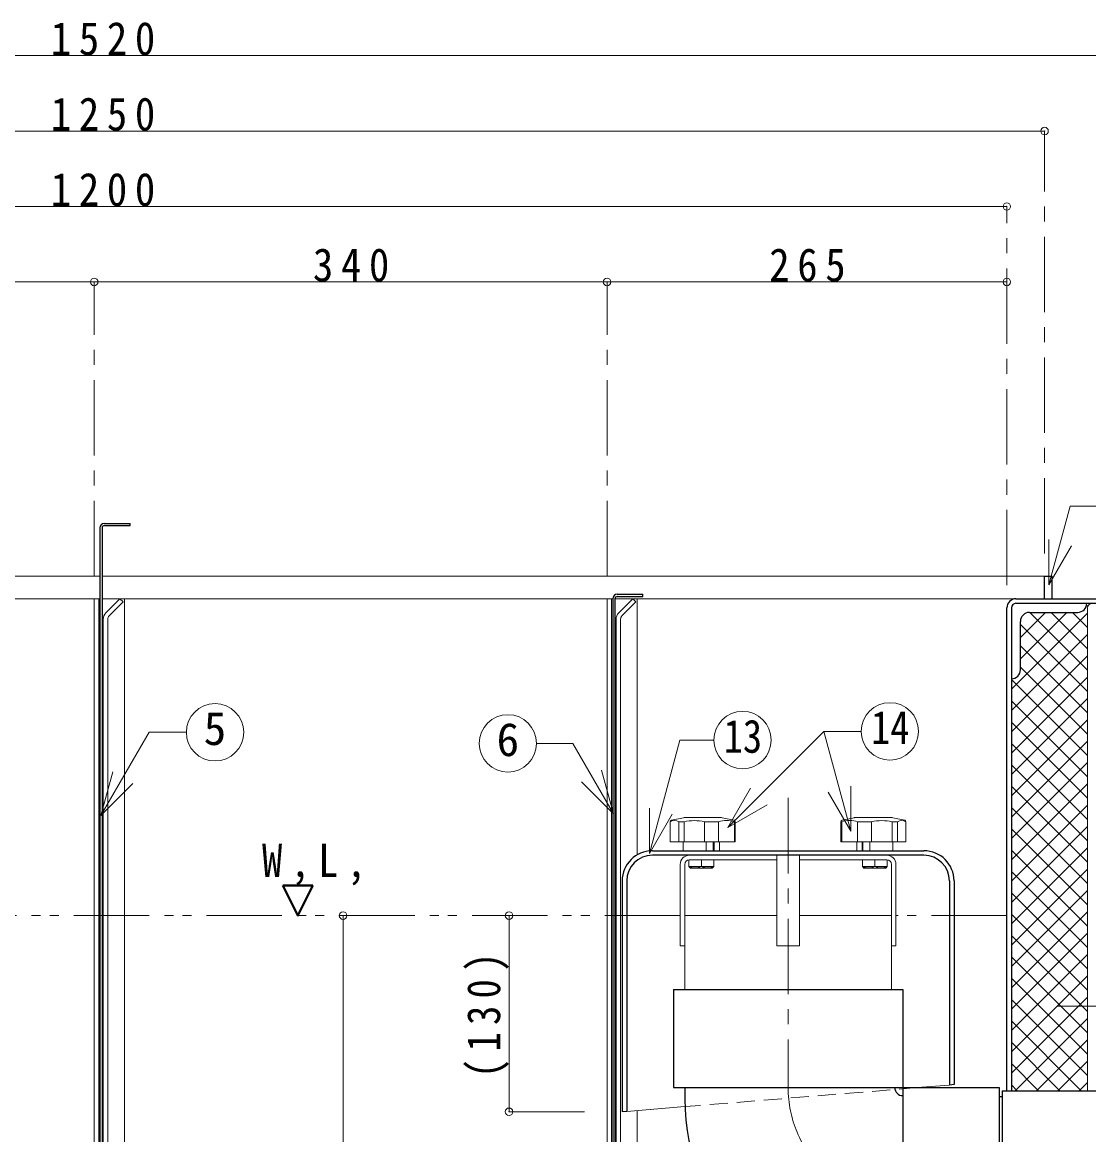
# Model space of a CAD drawing. Units: millimetres at full size, sheet at 1:10; some dimension numbers follow another scale. Extents: x -2114 to 1936, y -1399 to 1411.
# Drawn here: x -1242 to -535, y -679 to 58 of the extents above; entities that cross this region are included whole.
import ezdxf
from ezdxf.enums import TextEntityAlignment as Align

# ---------------------------------------------------------------- set-up
doc = ezdxf.new("R2010")
doc.units = ezdxf.units.MM
doc.header["$LTSCALE"] = 10
doc.header["$PDMODE"] = 32
doc.header["$PDSIZE"] = 5
for name, pattern in [('CHAIN1', [8, 5, -1, 1, -1]), ('DASHED1', [1.8, 1.2, -0.6]), ('DOUBLE_CHAIN1', [8.8, 5, -1, 0.6, -0.6, 0.6, -1])]:
    doc.linetypes.add(name, pattern=pattern)
doc.layers.add('0-0_ﾚｲﾔ1', color=4, linetype='Continuous', lineweight=9)
doc.styles.add('ＭＳ ゴシック', font='')
doc.styles.get('ＭＳ ゴシック').set_extended_font_data('MS Gothic')

msp = doc.modelspace()

# ---------------------------------------------------------------- linework, layer by layer
at = {"layer": '0-0_ﾚｲﾔ1'}
for p, q in [((-428.92, 36.36), (-1948.92, 36.36)), ((-1813.92, -13.64), (-563.92, -13.64)), ((-588.92, -63.64), (-1788.92, -63.64)), ((-1533.92, -113.64), (-1193.92, -113.64)), ((-1193.92, -113.64), (-853.92, -113.64)), ((-853.92, -113.64), (-588.92, -113.64)), ((-1528.67, -308.64), (-1190.17, -308.64)), ((-1188.17, -308.64), (-563.92, -308.64)), ((-1528.67, -323.64), (-1193.92, -323.64)), ((-1190.92, -323.64), (-1190.17, -323.64)), ((-1188.67, -323.64), (-853.92, -323.64)), ((-1173.92, -773.64), (-1173.92, -323.64)), ((-850.92, -323.64), (-850.17, -323.64)), ((-848.67, -323.64), (-582.92, -323.64)), ((-833.92, -493.32), (-833.92, -323.64)), ((-536.06, -327.91), (-535.3, -328.67)), ((-585.92, -383.5), (-535.52, -333.1)), ((-579.92, -363.35), (-549.2, -332.64)), ((-579.92, -349.21), (-563.35, -332.64)), ((-573.76, -332.64), (-535.52, -370.87)), ((-559.62, -332.64), (-535.52, -356.73)), ((-545.48, -332.64), (-535.52, -342.59)), ((-579.92, -340.62), (-535.52, -385.02)), ((-585.92, -397.64), (-535.52, -347.24)), ((-579.92, -354.76), (-535.52, -399.16)), ((-585.92, -411.78), (-535.52, -361.38)), ((-585.92, -425.92), (-535.52, -375.52)), ((-579.92, -368.9), (-535.52, -413.3)), ((-585.92, -377.04), (-535.52, -427.44)), ((-585.92, -440.06), (-535.52, -389.66)), ((-585.92, -391.19), (-535.52, -441.59)), ((-585.92, -454.21), (-535.52, -403.81)), ((-585.92, -405.33), (-535.52, -455.73)), ((-585.92, -468.35), (-535.52, -417.95)), ((-585.92, -419.47), (-535.52, -469.87)), ((-585.92, -482.49), (-535.52, -432.09)), ((-585.92, -433.61), (-535.52, -484.01)), ((-585.92, -496.63), (-535.52, -446.23)), ((-585.92, -447.75), (-535.52, -498.15)), ((-585.92, -510.77), (-535.52, -460.37)), ((-585.92, -461.9), (-535.52, -512.3)), ((-812.04, -471.44), (-812.04, -484.64)), ((-803.35, -468.73), (-811.26, -470.46)), ((-806.35, -471.44), (-806.35, -484.64)), ((-802.49, -468.64), (-778.48, -468.64)), ((-789.23, -471.44), (-789.23, -484.64)), ((-777.62, -468.73), (-769.71, -470.46)), ((-769.45, -471.44), (-769.45, -484.64)), ((-698.4, -471.44), (-698.4, -484.64)), ((-690.22, -468.73), (-698.14, -470.46)), ((-665.36, -468.64), (-689.37, -468.64)), ((-678.61, -471.44), (-678.61, -484.64)), ((-664.5, -468.73), (-656.59, -470.46)), ((-661.49, -471.44), (-661.49, -484.64)), ((-655.8, -471.44), (-655.8, -484.64)), ((-585.92, -524.92), (-535.52, -474.52)), ((-585.92, -476.04), (-535.52, -526.44)), ((-768.92, -484.64), (-812.04, -484.64)), ((-803.42, -484.64), (-803.42, -490.64)), ((-788.21, -484.64), (-788.21, -490.64)), ((-783.53, -484.64), (-783.53, -490.64)), ((-783.01, -484.64), (-783.01, -490.64)), ((-779.42, -484.64), (-779.42, -490.64)), ((-698.92, -484.64), (-655.8, -484.64)), ((-688.42, -484.64), (-688.42, -490.64)), ((-684.83, -484.64), (-684.83, -490.64)), ((-684.31, -484.64), (-684.31, -490.64)), ((-679.63, -484.64), (-679.63, -490.64)), ((-664.42, -484.64), (-664.42, -490.64)), ((-585.92, -539.06), (-535.52, -488.66)), ((-585.92, -490.18), (-535.52, -540.58)), ((-799.67, -496.65), (-799.67, -501.14)), ((-799.67, -501.14), (-783.17, -501.14)), ((-791.42, -501.14), (-791.42, -496.64)), ((-668.17, -501.14), (-684.67, -501.14)), ((-676.42, -501.14), (-676.42, -496.64)), ((-668.17, -496.65), (-668.17, -501.14)), ((-585.92, -553.2), (-535.52, -502.8)), ((-585.92, -504.32), (-535.52, -554.72)), ((-585.92, -567.34), (-535.52, -516.94)), ((-585.92, -518.46), (-535.52, -568.86)), ((-1028.92, -533.64), (-1028.92, -923.64)), ((-918.92, -533.64), (-918.92, -663.64)), ((-585.92, -581.49), (-535.52, -531.09)), ((-585.92, -532.61), (-535.52, -583.01)), ((-585.92, -595.63), (-535.52, -545.23)), ((-585.92, -546.75), (-535.52, -597.15)), ((-585.92, -609.77), (-535.52, -559.37)), ((-585.92, -560.89), (-535.52, -611.29)), ((-585.92, -623.91), (-535.52, -573.51)), ((-585.92, -575.03), (-535.52, -625.43)), ((-585.92, -638.05), (-535.52, -587.65)), ((-585.92, -589.17), (-535.52, -639.57)), ((-585.92, -603.32), (-539.6, -649.64)), ((-583.36, -649.64), (-535.52, -601.8)), ((-585.92, -617.46), (-553.74, -649.64)), ((-569.22, -649.64), (-535.52, -615.94)), ((-585.92, -631.6), (-567.89, -649.64)), ((-555.08, -649.64), (-535.52, -630.08)), ((-626.92, -645.88), (-648.37, -647.64)), ((-585.92, -645.74), (-582.03, -649.64)), ((-540.94, -649.64), (-535.52, -644.22)), ((-802.33, -660.23), (-840.92, -663.39)), ((-833.92, -873.64), (-833.92, -662.82))]:
    msp.add_line(p, q, dxfattribs=at)
at = {"layer": '0-0_ﾚｲﾔ1', "linetype": 'CHAIN1'}
for p, q in [((-563.92, -293.64), (-563.92, -13.64)), ((-588.92, -314.64), (-588.92, -63.64)), ((-1193.92, -308.64), (-1193.92, -113.64)), ((-853.92, -308.64), (-853.92, -113.64)), ((-733.92, -455.64), (-733.92, -647.64)), ((-555.52, -593.64), (-512.32, -593.64)), ((-918.92, -663.64), (-858.92, -663.64))]:
    msp.add_line(p, q, dxfattribs=at)
at = {"layer": '0-0_ﾚｲﾔ1', "color": 7, "lineweight": 18}
for p, q in [((-561, -314.41), (-547.01, -262.21)), ((-520.42, -262.21), (-547.01, -262.21)), ((-561, -314.41), (-561, -284.41)), ((-561, -314.41), (-546, -288.43)), ((-1193.92, -323.64), (-1190.92, -323.64)), ((-1193.92, -923.64), (-1193.92, -323.64)), ((-1190.92, -923.64), (-1190.92, -323.64)), ((-853.92, -323.64), (-850.92, -323.64)), ((-853.92, -873.64), (-853.92, -323.64)), ((-850.92, -873.64), (-850.92, -323.64)), ((-1184.04, -335), (-1174.8, -325.76)), ((-844.04, -335), (-834.8, -325.76)), ((-535.52, -649.64), (-535.52, -329.84)), ((-1187.92, -337.12), (-1187.92, -773.64)), ((-1184.92, -337.12), (-1184.92, -773.64)), ((-847.92, -337.12), (-847.92, -873.64)), ((-844.92, -337.12), (-844.92, -873.64)), ((-1189.44, -467.33), (-1157.57, -412.14)), ((-1132.83, -412.14), (-1157.57, -412.14)), ((-773.83, -475.14), (-710.17, -411.49)), ((-692.42, -477.75), (-710.17, -411.49)), ((-685.43, -411.49), (-710.17, -411.49)), ((-900.67, -419.47), (-876.71, -419.47)), ((-849.74, -466.19), (-876.71, -419.47)), ((-825.79, -492.46), (-805.65, -417.28)), ((-783.09, -417.28), (-805.65, -417.28)), ((-1189.44, -467.33), (-1181.67, -438.36)), ((-849.74, -466.19), (-857.51, -437.21)), ((-1189.44, -467.33), (-1168.22, -446.12)), ((-849.74, -466.19), (-870.96, -444.97)), ((-773.83, -475.14), (-758.83, -449.16)), ((-692.42, -477.75), (-692.42, -447.75)), ((-692.42, -477.75), (-707.42, -451.77)), ((-825.79, -492.46), (-825.79, -462.46)), ((-773.83, -475.14), (-747.85, -460.14)), ((-825.79, -492.46), (-810.79, -466.47)), ((-741.42, -493.64), (-741.42, -553.64)), ((-726.42, -493.64), (-726.42, -553.64)), ((-805.42, -499.64), (-805.42, -553.64)), ((-802.42, -499.64), (-802.42, -533.64)), ((-741.42, -496.64), (-799.42, -496.64)), ((-668.42, -496.64), (-726.42, -496.64)), ((-665.42, -499.64), (-665.42, -582.64)), ((-662.42, -499.64), (-662.42, -553.64)), ((-802.42, -533.64), (-741.42, -533.64)), ((-802.42, -582.64), (-802.42, -533.64)), ((-726.42, -533.64), (-665.42, -533.64)), ((-802.42, -553.64), (-805.42, -553.64)), ((-741.42, -553.64), (-726.42, -553.64)), ((-662.42, -553.64), (-665.42, -553.64))]:
    msp.add_line(p, q, dxfattribs=at)
at = {"layer": '0-0_ﾚｲﾔ1', "color": 5, "lineweight": 25}
for p, q in [((-1190.17, -276.64), (-1190.17, -773.64)), ((-1188.67, -276.64), (-1188.67, -773.64)), ((-1187.17, -273.64), (-1170.17, -273.64)), ((-1187.17, -275.14), (-1170.17, -275.14)), ((-1170.17, -275.14), (-1170.17, -273.64)), ((-563.92, -323.64), (-563.92, -308.64)), ((-563.92, -308.64), (-558.92, -308.64)), ((-558.92, -323.64), (-558.92, -308.64)), ((-850.17, -323.64), (-850.17, -873.64)), ((-847.17, -320.64), (-830.17, -320.64)), ((-847.17, -322.14), (-830.17, -322.14)), ((-830.17, -322.14), (-830.17, -320.64)), ((-582.92, -323.64), (-428.92, -323.64)), ((-588.92, -649.64), (-588.92, -329.64)), ((-585.92, -329.64), (-585.92, -649.64)), ((-582.92, -326.64), (-428.92, -326.64)), ((-579.92, -370.64), (-579.92, -338.64)), ((-573.92, -332.64), (-541.92, -332.64)), ((-823.92, -490.64), (-643.92, -490.64)), ((-643.92, -493.64), (-823.92, -493.64)), ((-843.92, -510.64), (-843.92, -663.64)), ((-840.92, -510.64), (-840.92, -663.39)), ((-626.92, -510.64), (-626.92, -645.88)), ((-809.92, -582.64), (-809.92, -647.64)), ((-809.92, -647.64), (-593.92, -647.64)), ((-802.42, -647.64), (-802.42, -655.14)), ((-593.92, -647.64), (-593.92, -799.64)), ((-593.92, -653.54), (-591.92, -653.54)), ((-591.92, -649.64), (-591.92, -797.64)), ((-591.92, -649.64), (-500.92, -649.64)), ((-840.92, -663.39), (-843.92, -663.64))]:
    msp.add_line(p, q, dxfattribs=at)
at = {"layer": '0-0_ﾚｲﾔ1', "color": 1, "lineweight": 40}
msp.add_line((-1068.92, -513.64), (-1048.92, -513.64), dxfattribs=at)
at = {"layer": '0-0_ﾚｲﾔ1', "linetype": 'DOUBLE_CHAIN1'}
for p, q in [((-805.42, -533.64), (-1783.92, -533.64)), ((-588.92, -533.64), (-662.42, -533.64))]:
    msp.add_line(p, q, dxfattribs=at)
at = {"layer": '0-0_ﾚｲﾔ1', "linetype": 'DASHED1'}
msp.add_line((-648.37, -647.64), (-802.33, -660.23), dxfattribs=at)
at = {"layer": '0-0_ﾚｲﾔ1', "color": 7, "lineweight": 18}
for points in [[(-1186.16, -332.88), (-1176.92, -323.64), (-1174.8, -325.76)], [(-846.16, -332.88), (-836.92, -323.64), (-834.8, -325.76)]]:
    msp.add_lwpolyline(points, dxfattribs=at)
at = {"layer": '0-0_ﾚｲﾔ1', "color": 5, "lineweight": 25}
for points in [[(-848.67, -323.64), (-848.67, -873.64), (-850.17, -873.64)], [(-623.92, -510.64), (-623.92, -645.64), (-626.92, -645.88)], [(-809.92, -582.64), (-657.92, -582.64), (-657.92, -647.64)], [(-657.92, -647.64), (-657.92, -799.64), (-593.92, -799.64)]]:
    msp.add_lwpolyline(points, dxfattribs=at)
at = {"layer": '0-0_ﾚｲﾔ1'}
for points in [[(-806.35, -471.44), (-802.92, -471.44), (-802.92, -484.64)], [(-789.23, -471.44), (-780.03, -471.44), (-780.03, -484.64)], [(-769.45, -471.44), (-768.92, -471.44), (-768.92, -484.64)], [(-698.4, -471.44), (-698.92, -471.44), (-698.92, -484.64)], [(-678.61, -471.44), (-687.81, -471.44), (-687.81, -484.64)], [(-661.49, -471.44), (-664.92, -471.44), (-664.92, -484.64)], [(-799.67, -501.14), (-798.67, -502.14), (-784.17, -502.14)], [(-783.17, -496.64), (-783.17, -501.14), (-784.17, -502.14)], [(-684.67, -496.64), (-684.67, -501.14), (-683.67, -502.14)], [(-668.17, -501.14), (-669.17, -502.14), (-683.67, -502.14)]]:
    msp.add_lwpolyline(points, dxfattribs=at)
at = {"layer": '0-0_ﾚｲﾔ1', "color": 1, "lineweight": 40}
msp.add_lwpolyline([(-1068.92, -513.64), (-1058.92, -533.64), (-1048.92, -513.64)], dxfattribs=at)
at = {"layer": '0-0_ﾚｲﾔ1', "color": 7, "lineweight": 18}
for centre in [(-1113.83, -412.14), (-666.43, -411.49), (-919.67, -419.47), (-764.09, -417.28)]:
    msp.add_circle(centre, 19, dxfattribs=at)
at = {"layer": '0-0_ﾚｲﾔ1', "color": 5, "lineweight": 25}
for centre, radius, start, end in [((-1187.17, -276.64), 3, 90, 180), ((-1187.17, -276.64), 1.5, 90, 180), ((-847.17, -323.64), 3, 90, 180), ((-847.17, -323.64), 1.5, 90, 180), ((-582.92, -329.64), 6, 90, 180), ((-582.92, -329.64), 3, 90, 180), ((-541.92, -326.64), 6, 270, 0), ((-573.92, -338.64), 6, 90, 180), ((-585.92, -370.64), 6, 270, 0), ((-823.92, -510.64), 20, 90, 180), ((-823.92, -510.64), 17, 90, 180), ((-643.92, -510.64), 20, 0, 90), ((-643.92, -510.64), 17, 0, 90), ((-657.92, -647.64), 5.3, 180, 270), ((-665.42, -655.14), 137, 180, 270)]:
    msp.add_arc(centre, radius, start, end, dxfattribs=at)
at = {"layer": '0-0_ﾚｲﾔ1', "color": 7, "lineweight": 18}
for centre, radius, start, end in [((-532.32, -329.84), 3.2, 90, 180), ((-1181.92, -337.12), 6, 135, 180), ((-1181.92, -337.12), 3, 135, 180), ((-841.92, -337.12), 6, 135, 180), ((-841.92, -337.12), 3, 135, 180), ((-799.42, -499.64), 6, 90, 180), ((-668.42, -499.64), 6, 0, 90), ((-799.42, -499.64), 3, 90, 180), ((-668.42, -499.64), 3, 0, 90)]:
    msp.add_arc(centre, radius, start, end, dxfattribs=at)
at = {"layer": '0-0_ﾚｲﾔ1'}
for centre, radius, start, end in [((-811.04, -471.44), 1, 102.36697, 180), ((-809.2, -476.07), 5.43, 58.41904, 121.58096), ((-802.49, -472.64), 4, 90, 102.36697), ((-796.08, -500.15), 29.51, 76.59069, 103.40931), ((-774.74, -488.43), 17.8, 72.70582, 107.29418), ((-778.48, -472.64), 4, 77.63303, 90), ((-769.92, -471.44), 1, 0, 77.63303), ((-697.92, -471.44), 1, 102.36697, 180), ((-693.1, -488.43), 17.8, 72.70582, 107.29418), ((-689.37, -472.64), 4, 90, 102.36697), ((-671.77, -500.15), 29.51, 76.59069, 103.40931), ((-665.36, -472.64), 4, 77.63303, 90), ((-658.65, -476.07), 5.43, 58.41904, 121.58096), ((-656.8, -471.44), 1, 0, 77.63303), ((-795.55, -490.17), 11.72, 249.39031, 290.60969), ((-787.3, -490.17), 11.72, 249.39031, 290.60969), ((-680.55, -490.17), 11.72, 249.39031, 290.60969), ((-672.3, -490.17), 11.72, 249.39031, 290.60969)]:
    msp.add_arc(centre, radius, start, end, dxfattribs=at)
at = {"layer": '0-0_ﾚｲﾔ1', "linetype": 'CHAIN1'}
msp.add_arc((-657.92, -647.64), 76, 180, 270, dxfattribs=at)
at = {"layer": '0-0_ﾚｲﾔ1'}
for p in [(-563.92, -13.64), (-588.92, -63.64), (-1193.92, -113.64), (-853.92, -113.64), (-588.92, -113.64), (-1028.92, -533.64), (-918.92, -533.64), (-918.92, -663.64)]:
    msp.add_point(p, dxfattribs=at)

# ---------------------------------------------------------------- texts
at = {"layer": '0-0_ﾚｲﾔ1', "color": 7, "style": 'ＭＳ ゴシック'}
for s, p in [('5', (-1121.33, -427.14)), ('6', (-927.17, -434.47))]:
    msp.add_text(s, height=21.99, dxfattribs=at).set_placement(p, align=Align.BOTTOM_LEFT)
at = {"layer": '0-0_ﾚｲﾔ1', "color": 7, "style": 'ＭＳ ゴシック', "width": 0.85}
for s, p in [('13', (-776.59, -432.28)), ('14', (-678.93, -426.49))]:
    msp.add_text(s, height=21.99, dxfattribs=at).set_placement(p, align=Align.BOTTOM_LEFT)
at = {"layer": '0-0_ﾚｲﾔ1', "color": 7, "char_height": 21.99, "attachment_point": 7, "style": 'ＭＳ ゴシック'}
for s, insert in [('\\T1.38;\\W0.9;1520', (-1222.67, 36.36)), ('\\T1.38;\\W0.9;1250', (-1222.67, -13.64)), ('\\T1.38;\\W0.9;1200', (-1222.67, -63.64)), ('\\T1.38;\\W0.9;340', (-1048.92, -113.64)), ('\\T1.38;\\W0.9;265', (-746.42, -113.64)), ('\\T1.38;\\W0.9;W,L,', (-1082.67, -513.64))]:
    msp.add_mtext(s, dxfattribs=dict(at, insert=insert))
at = {"layer": '0-0_ﾚｲﾔ1', "color": 7, "insert": (-918.92, -641.14), "char_height": 21.99, "attachment_point": 7, "rotation": 90, "style": 'ＭＳ ゴシック'}
msp.add_mtext('\\T1.38;\\W0.85;(130)', dxfattribs=at)

doc.saveas('drawing.dxf')
